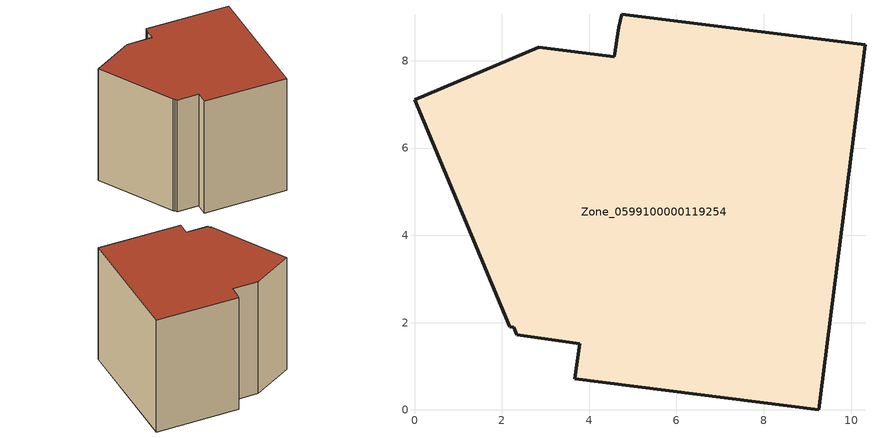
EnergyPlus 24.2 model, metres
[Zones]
Zone_0599100000119254
 floor ground (C_G): 4.58,8.09 4.68,8.76 4.75,9.07 10.32,8.36 9.26,0 3.67,0.71 3.78,1.52 2.34,1.73 2.27,1.89 2.18,1.91 0,7.1 2.85,8.31 z3.14
 wall outside (C_F): 2.85,8.31 0,7.1 2.18,1.91 2.27,1.89 2.34,1.73 3.78,1.52 3.67,0.71 9.26,0 10.32,8.36 4.75,9.07 4.68,8.76 4.58,8.09 2.85,8.31 z3.14:11.64
 roof outside (C_R): 4.68,8.76 4.58,8.09 2.85,8.31 0,7.1 2.18,1.91 2.27,1.89 2.34,1.73 3.78,1.52 3.67,0.71 9.26,0 10.32,8.36 4.75,9.07 z11.64
[BUILDING]
Pand.0599100000119254: North Axis=0; Terrain=City; Loads Convergence Tolerance Value=0.04; Temperature Convergence Tolerance Value=0.4; Solar Distribution=FullExterior; Maximum Number of Warmup Days=25; Minimum Number of Warmup Days=1
[Site:Location]
Rotterdam.The.Hague.AP_ZH_NLD Design_Conditions: Latitude=51.96; Longitude=4.45; Time Zone=1; Elevation=-4.5
[SITE:GROUNDTEMPERATURE:BUILDINGSURFACE]
18, 18, 18, 18, 18, 18, 18, 18, 18, 18, 18, 18
[MATERIAL] Thermal Absorptance=0.9; Solar Absorptance=0.7; Visible Absorptance=0.7
Name | Roughness | Thickness | Conductivity | Density | Specific Heat
G.TC.1975-1991 | MediumSmooth | 0.15 | 0.288461 | 540 | 1210
F.TC.1975-1991 | Rough | 0.3 | 0.230769 | 1920 | 840
R.TC.1975-1991 | MediumRough | 0.2 | 0.153846 | 1500 | 1000
[CONSTRUCTION]
C_G: G.TC.1975-1991
C_F: F.TC.1975-1991
C_R: R.TC.1975-1991
[ZONE]
Zone_0599100000119254: Type=1; Multiplier=1; Ceiling Height=Autocalculate; Volume=Autocalculate; Floor Area=autocalculate; Part of Total Floor Area=Yes
[ZONEINFILTRATION:DESIGNFLOWRATE]
Infil_Zone_0599100000119254: Zone or ZoneList or Space or SpaceList=Zone_0599100000119254; Schedule=AlwaysOn; Design Flow Rate Calculation Method=Flow/Area; Flow Rate per Floor Area=0.003; Constant Term Coefficient=1; Temperature Term Coefficient=0; Velocity Term Coefficient=0; Velocity Squared Term Coefficient=0
[HVACTEMPLATE:ZONE:IDEALLOADSAIRSYSTEM]
Zone_0599100000119254: Maximum Heating Supply Air Temperature=50; Minimum Cooling Supply Air Temperature=13; Maximum Heating Supply Air Humidity Ratio=0.0156; Minimum Cooling Supply Air Humidity Ratio=0.0077; Heating Limit=NoLimit; Cooling Limit=NoLimit; Dehumidification Control Type=ConstantSensibleHeatRatio; Cooling Sensible Heat Ratio=0.7; Dehumidification Setpoint=60; Humidification Control Type=None; Humidification Setpoint=30; Outdoor Air Method=None; Outdoor Air Flow Rate per Person=0.00944; Outdoor Air Flow Rate per Zone Floor Area=0; Outdoor Air Flow Rate per Zone=0; Demand Controlled Ventilation Type=None; Outdoor Air Economizer Type=NoEconomizer; Heat Recovery Type=None; Sensible Heat Recovery Effectiveness=0.7; Latent Heat Recovery Effectiveness=0.65
[ZONECONTROL:THERMOSTAT]
ThermostatControl_Zone_0599100000119254: Zone or ZoneList=Zone_0599100000119254; Control Type Schedule=DualSetpointControlType; Control 1=Thermostat_Zone_0599100000119254; Temperature Difference Between Cutout And Setpoint=0
[THERMOSTATSETPOINT:DUALSETPOINT]
Thermostat_Zone_0599100000119254: Heating Setpoint Temperature Schedule=HeatingSetpoint_Zone_0599100000119254; Cooling Setpoint Temperature Schedule=CoolingSetpoint_Zone_0599100000119254
[SCHEDULE:COMPACT]
HeatingSetpoint_Zone_0599100000119254: Through: 12/31, For: AllDays, Until: 24:00, 21
CoolingSetpoint_Zone_0599100000119254: Through: 12/31, For: AllDays, Until: 24:00, 24
DualSetpointControlType: Through: 12/31, For: AllDays, Until: 24:00, 4
AlwaysOn: Through: 12/31, For: AllDays, Until: 24:00, 1
